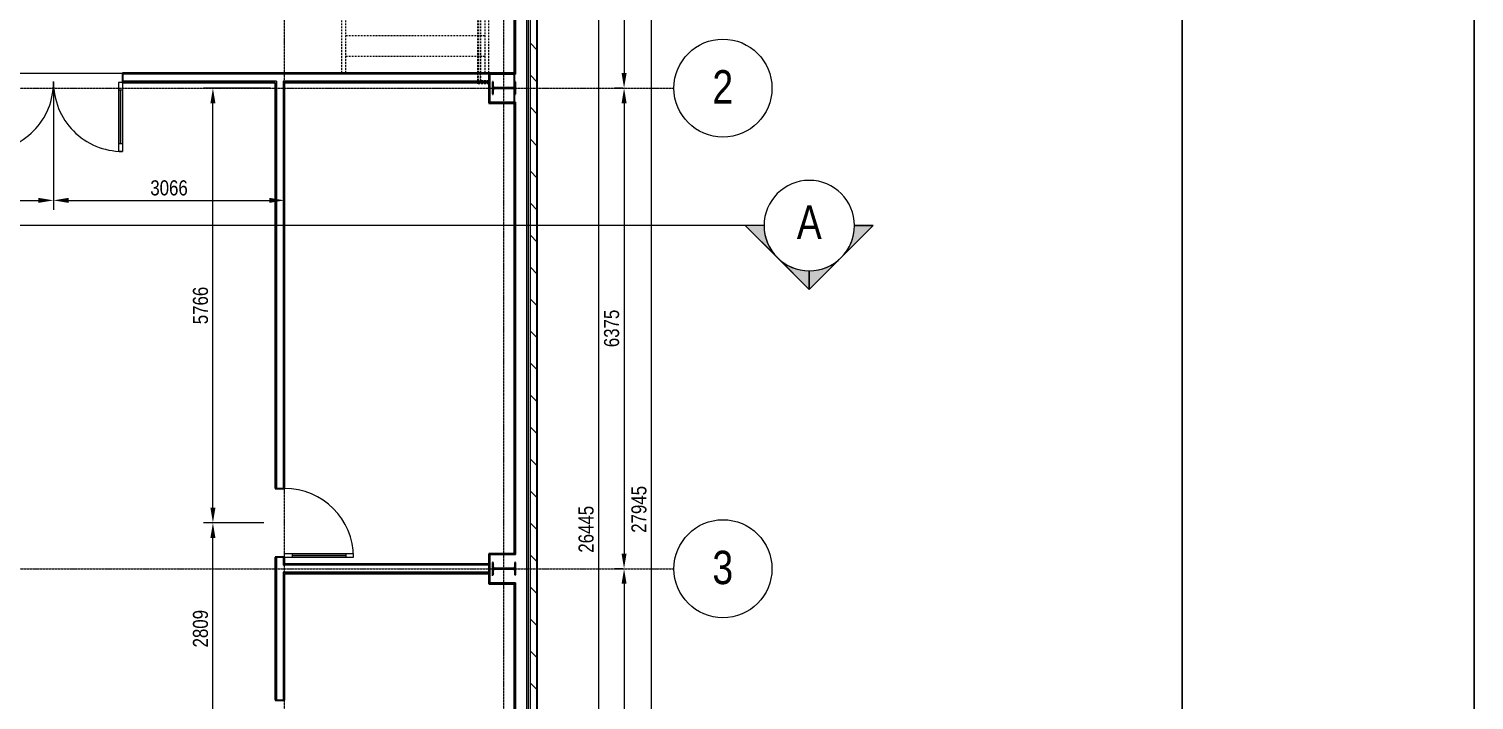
# Model space of a CAD drawing. Header units: millimetres. Extents: x -31954 to 493870, y 99509 to 604061.
# Drawn here: x 283764 to 302946, y 493627 to 502529 of the extents above; entities that cross this region are included whole.
import ezdxf

# ---------------------------------------------------------------- set-up
doc = ezdxf.new("R2010")
doc.units = ezdxf.units.MM
doc.header["$LTSCALE"] = 10
doc.linetypes.add('Center', pattern=[2, 1.25, -0.25, 0.25, -0.25])
doc.linetypes.add('Overhead', pattern=[3.96875, 2.38125, -1.5875])
for name, color, linetype, lineweight in [('A-ANNOTATIONS', 1, 'Continuous', 9), ('A-DOOR', 1, 'Continuous', 18), ('A-DOOR-GLAZ', 1, 'Continuous', 25), ('A-FLOR-HRAL', 1, 'Continuous', 9), ('A-HATCH', 9, 'Continuous', 0), ('A-SECT-MBND', 5, 'Overhead', 9), ('A-WALL', 2, 'Continuous', 18), ('A-WALL-MBNI', 2, 'Continuous', 9), ('S-COLUMN-STEEL-PLAN', 4, 'Continuous', 50), ('S-COLUMN-STEEL-SECTION', 4, 'Continuous', 25), ('S-GRID', 6, 'Center', 9)]:
    doc.layers.add(name, color=color, linetype=linetype, lineweight=lineweight)
doc.styles.add('AnnoText', font='arial.ttf', dxfattribs={"width": 0.8, "height": 2})
doc.styles.get("Standard").update_dxf_attribs({"font": 'arial.ttf', "width": 0.8})
pattern_1 = [(270, (271359.46, 491699.52), (203.2, -812.8), [33.528, -576.072, 33.528, -576.072, -3251.2]), (270, (271359.46, 491699.52), (203.2, -812.8), [-1219.2, 33.528, -1185.672, 33.528, -576.072, -1422.4]), (270, (271359.46, 491699.52), (203.2, -812.8), [-3048, 33.528, -372.872, 33.528, -982.472]), (30, (271461.06, 491394.72), (602.3054, 582.3764), [33.528, -576.072, 33.528, -576.072, -3251.2]), (30, (271461.06, 491394.72), (602.3054, 582.3764), [-1219.2, 33.528, -1185.672, 33.528, -576.072, -1422.4]), (30, (271461.06, 491394.72), (602.3054, 582.3764), [-3048, 33.528, -372.872, 33.528, -982.472]), (150, (271867.46, 491293.12), (-805.5054, 230.4236), [33.528, -576.072, 33.528, -576.072, -3251.2]), (150, (271867.46, 491293.12), (-805.5054, 230.4236), [-1219.2, 33.528, -1185.672, 33.528, -576.072, -1422.4]), (150, (271867.46, 491293.12), (-805.5054, 230.4236), [-3048, 33.528, -372.872, 33.528, -982.472])]
pattern_2 = [(315, (271359.46, 491699.52), (247.4874, 247.4874), []), (315, (271734.46, 491699.52), (247.4874, 247.4874), [])]

# ---------------------------------------------------------------- blocks, each defined once
blk = doc.blocks.new('M_Single-Glass 1 - 0915 x 2134mm-437948-Ground Floor Level')
at = {"layer": 'A-DOOR', "lineweight": 18}
for p, q in [((406.5, 875), (406.5, 977)), ((457.5, 977), (406.5, 977)), ((457.5, 875), (457.5, 977)), ((406.5, 875), (457.5, 875)), ((406.5, 164), (457.5, 164)), ((406.5, 62), (406.5, 164)), ((457.5, 62), (406.5, 62)), ((457.5, 62), (457.5, 164))]:
    blk.add_line(p, q, dxfattribs=at)
at = {"layer": 'A-DOOR'}
for p, q in [((406.5, 164), (406.5, 875)), ((457.5, 164), (457.5, 875))]:
    blk.add_line(p, q, dxfattribs=at)
blk.add_arc((457.5, 62), 915, 90, 180, dxfattribs=at)
at = {"layer": 'A-DOOR-GLAZ'}
blk.add_line((432, 875), (432, 164), dxfattribs=at)
blk = doc.blocks.new('M_Double-Glass 1 - 1830 x 2134mm-470649-Ground Floor Level')
at = {"layer": 'A-DOOR', "lineweight": 18}
for p, q in [((-916, 878), (-916, 980)), ((-916, 980), (-864, 980)), ((-864, 878), (-864, 980)), ((864, 877), (864, 979)), ((915, 979), (864, 979)), ((915, 877), (915, 979)), ((-916, 878), (-864, 878)), ((864, 877), (915, 877)), ((-916, 166), (-864, 166)), ((-916, 65), (-916, 166)), ((-916, 65), (-864, 65)), ((-864, 65), (-864, 166)), ((915, 166), (864, 166)), ((864, 64), (864, 166)), ((915, 64), (864, 64)), ((915, 64), (915, 166))]:
    blk.add_line(p, q, dxfattribs=at)
at = {"layer": 'A-DOOR'}
for p, q in [((-916, 166), (-916, 878)), ((-864, 166), (-864, 878)), ((864, 166), (864, 877)), ((915, 166), (915, 877))]:
    blk.add_line(p, q, dxfattribs=at)
for centre, start, end in [((-915, 65), 359.388, 90.0334), ((915, 64), 89.9941, 180.5918)]:
    blk.add_arc(centre, 915, start, end, dxfattribs=at)
at = {"layer": 'A-DOOR-GLAZ'}
for p, q in [((-890, 878), (-890, 166)), ((890, 166), (890, 877))]:
    blk.add_line(p, q, dxfattribs=at)
blk = doc.blocks.new('Railing - Railing-541401-Ground Floor Level')
at = {"layer": 'A-FLOR-HRAL'}
for p, q in [((-18019, 18405), (-18019, 16560)), ((-16775, 18405), (-18019, 18405)), ((-17979, 18365), (-17979, 16560)), ((-16775, 18365), (-17979, 18365)), ((-16290, 18405), (-16775, 18405)), ((-16274, 18365), (-16775, 18365)), ((-16274, 18365), (-16290, 18405)), ((-18019, 16560), (-18019, 15740)), ((-17979, 16560), (-17979, 15740)), ((-17979, 15740), (-18019, 15740))]:
    blk.add_line(p, q, dxfattribs=at)
at = {"layer": 'A-SECT-MBND'}
for p, q in [((-10139, 18510), (-10099, 18510)), ((-10139, 18510), (-10139, 18405)), ((-10134, 18510), (-10104, 18510)), ((-10134, 18510), (-10134, 18400)), ((-10134, 18510), (-10104, 18510)), ((-10134, 18510), (-10134, 18400)), ((-10134, 18510), (-10104, 18510)), ((-10134, 18510), (-10134, 18400)), ((-10134, 18510), (-10104, 18510)), ((-10134, 18510), (-10134, 18400)), ((-10134, 18510), (-10104, 18510)), ((-10134, 18510), (-10134, 18400)), ((-10134, 18510), (-10104, 18510)), ((-10134, 18510), (-10134, 18400)), ((-10104, 18510), (-10104, 18370)), ((-10104, 18510), (-10104, 18370)), ((-10104, 18510), (-10104, 18370)), ((-10104, 18510), (-10104, 18370)), ((-10104, 18510), (-10104, 18370)), ((-10104, 18510), (-10104, 18370)), ((-10099, 18510), (-10099, 18365)), ((-14300, 18405), (-16290, 18405)), ((-14300, 18400), (-16288, 18400)), ((-14300, 18400), (-16288, 18400)), ((-14300, 18400), (-16288, 18400)), ((-14300, 18400), (-16288, 18400)), ((-14300, 18400), (-16288, 18400)), ((-14300, 18400), (-16288, 18400)), ((-14300, 18370), (-16276, 18370)), ((-14300, 18370), (-16276, 18370)), ((-14300, 18370), (-16276, 18370)), ((-14300, 18370), (-16276, 18370)), ((-14300, 18370), (-16276, 18370)), ((-14300, 18370), (-16276, 18370)), ((-14300, 18365), (-16274, 18365)), ((-12932, 18405), (-14300, 18405)), ((-12932, 18400), (-14300, 18400)), ((-12932, 18400), (-14300, 18400)), ((-12932, 18400), (-14300, 18400)), ((-12932, 18400), (-14300, 18400)), ((-12932, 18400), (-14300, 18400)), ((-12932, 18400), (-14300, 18400)), ((-12932, 18370), (-14300, 18370)), ((-12932, 18370), (-14300, 18370)), ((-12932, 18370), (-14300, 18370)), ((-12932, 18370), (-14300, 18370)), ((-12932, 18370), (-14300, 18370)), ((-12932, 18370), (-14300, 18370)), ((-12932, 18365), (-14300, 18365)), ((-10244, 18405), (-12932, 18405)), ((-10244, 18400), (-12932, 18400)), ((-10244, 18400), (-12932, 18400)), ((-10244, 18400), (-12932, 18400)), ((-10244, 18400), (-12932, 18400)), ((-10244, 18400), (-12932, 18400)), ((-10244, 18400), (-12932, 18400)), ((-10244, 18370), (-12932, 18370)), ((-10244, 18370), (-12932, 18370)), ((-10244, 18370), (-12932, 18370)), ((-10244, 18370), (-12932, 18370)), ((-10244, 18370), (-12932, 18370)), ((-10244, 18370), (-12932, 18370)), ((-10244, 18365), (-12932, 18365)), ((-10139, 18405), (-10244, 18405)), ((-10134, 18400), (-10244, 18400)), ((-10134, 18400), (-10244, 18400)), ((-10134, 18400), (-10244, 18400)), ((-10134, 18400), (-10244, 18400)), ((-10134, 18400), (-10244, 18400)), ((-10134, 18400), (-10244, 18400)), ((-10104, 18370), (-10244, 18370)), ((-10104, 18370), (-10244, 18370)), ((-10104, 18370), (-10244, 18370)), ((-10104, 18370), (-10244, 18370)), ((-10104, 18370), (-10244, 18370)), ((-10104, 18370), (-10244, 18370)), ((-10099, 18365), (-10244, 18365))]:
    blk.add_line(p, q, dxfattribs=at)
blk = doc.blocks.new('Section - M_Section Head - Filled-1732-Ground Floor Level')
at = {"layer": 'A-ANNOTATIONS'}
h = blk.add_hatch(color=256, dxfattribs=at)
edge = h.paths.add_edge_path(flags=0)
edge.add_line((-6, 8.49), (-6, 6))
edge.add_arc((-6, 0), 6, 90, 135)
edge.add_line((-10.24, 4.24), (-6, 8.49))
h = blk.add_hatch(color=256, dxfattribs=at)
edge = h.paths.add_edge_path(flags=0)
edge.add_line((-6, 8.49), (-1.76, 4.24))
edge.add_arc((-6, 0), 6, 45, 90)
edge.add_line((-6, 6), (-6, 8.49))
h = blk.add_hatch(color=256, dxfattribs=at)
edge = h.paths.add_edge_path(flags=0)
edge.add_line((-14.49, 0), (-10.24, 4.24))
edge.add_arc((-6, 0), 6, 135, 180)
edge.add_line((-12, 0), (-14.49, 0))
h = blk.add_hatch(color=256, dxfattribs=at)
edge = h.paths.add_edge_path(flags=0)
edge.add_line((2.49, 0), (0, 0))
edge.add_arc((-6, 0), 6, 360, 405)
edge.add_line((-1.76, 4.24), (2.49, 0))
at = {"layer": 'A-ANNOTATIONS', "lineweight": 18}
for p, q in [((-6, 8.49), (-14.49, 0)), ((-6, 8.49), (-10.24, 4.24)), ((-6, 8.49), (2.49, 0)), ((-6, 6), (-6, 8.49)), ((-6, 8.49), (-6, 6)), ((-1.76, 4.24), (-6, 8.49)), ((-10.24, 4.24), (-14.49, 0)), ((2.49, 0), (-1.76, 4.24)), ((-14.49, 0), (-12, 0)), ((0, 0), (2.49, 0)), ((-12, 0), (-14.49, 0)), ((0, 0), (2.49, 0))]:
    blk.add_line(p, q, dxfattribs=at)
for start, end in [(360, 180), (90, 135), (45, 90), (135, 180), (360, 45), (180, 360)]:
    blk.add_arc((-6, 0), 6, start, end, dxfattribs=at)
blk = doc.blocks.new('Grid - M_Grid Head - Circle-10837-Second Floor Level')
at = {"layer": 'S-GRID', "linetype": 'Continuous'}
blk.add_circle((0, 0), 6.5, dxfattribs=at)

msp = doc.modelspace()

# ---------------------------------------------------------------- hatches: boundary and pattern name
at = {"layer": 'A-HATCH', "lineweight": 9}
h = msp.add_hatch(dxfattribs=at)
h.set_pattern_fill('FP_1', color=256, angle=-90, style=0, pattern_type=2)
h.set_pattern_definition(pattern_1)
h.paths.add_polyline_path([(290209.9, 489288.7), (290222.9, 489288.7), (290222.9, 492514.2), (290209.9, 492514.2), (290209.9, 490260.8)], flags=0)
h.paths.add_polyline_path([(290209.9, 492606.2), (290222.9, 492606.2), (290222.9, 495181.7), (290209.9, 495181.7), (290209.9, 492622.2)], flags=0)
h.paths.add_polyline_path([(290209.9, 495555.7), (290222.9, 495555.7), (290222.9, 501556.7), (290209.9, 501556.7), (290209.9, 495568.7)], flags=0)
h.paths.add_polyline_path([(290209.9, 501943.7), (290209.9, 501930.7), (290222.9, 501930.7), (290222.9, 508628.7), (290209.9, 508628.7), (290209.9, 502688)], flags=0)
h = msp.add_hatch(dxfattribs=at)
h.set_pattern_fill('FP_2', color=256, angle=-90, style=0, pattern_type=2)
h.set_pattern_definition([(315, (271359.46, 491699.52), (212.132, 212.132), [])])
h.paths.add_polyline_path([(290419.9, 489288.7), (290509.9, 489288.7), (290509.9, 508628.7), (290419.9, 508628.7), (290419.9, 490260.8)], flags=0)
h = msp.add_hatch(dxfattribs=at)
h.set_pattern_fill('FP_1', color=256, angle=-90, style=0, pattern_type=2)
h.set_pattern_definition(pattern_1)
h.paths.add_polyline_path([(281149.9, 501927.7), (283176.5, 501927.7), (283176.5, 501943.7), (281149.9, 501943.7)], flags=0)
h.paths.add_polyline_path([(285006.5, 501927.7), (289869.9, 501927.7), (289869.9, 501943.7), (285006.5, 501943.7)], flags=0)
h = msp.add_hatch(dxfattribs=at)
h.set_pattern_fill('FP_1', color=256, angle=-90, style=0, pattern_type=2)
h.set_pattern_definition(pattern_1)
h.paths.add_polyline_path([(281149.9, 501819.7), (283176.5, 501819.7), (283176.5, 501835.7), (281149.9, 501835.7)], flags=0)
h.paths.add_polyline_path([(285006.5, 501835.7), (285006.5, 501819.7), (287049.2, 501819.7), (287049.2, 501835.7)], flags=0)
h.paths.add_polyline_path([(287141.2, 501835.7), (287141.2, 501819.7), (289869.9, 501819.7), (289869.9, 501835.7), (287875.4, 501835.7)], flags=0)
h = msp.add_hatch(dxfattribs=at)
h.set_pattern_fill('FP_1', color=256, angle=-90, style=0, pattern_type=2)
h.set_pattern_definition(pattern_1)
h.paths.add_polyline_path([(287033.2, 489121.7), (287049.2, 489121.7), (287049.2, 489211.2), (287033.2, 489211.2)], flags=0)
h.paths.add_polyline_path([(287033.2, 490126.2), (287049.2, 490126.2), (287049.2, 492711.7), (287033.2, 492711.7), (287033.2, 490260.8)], flags=0)
h.paths.add_polyline_path([(287033.2, 493626.7), (287049.2, 493626.7), (287049.2, 495520.2), (287033.2, 495520.2), (287033.2, 495231.6)], flags=0)
h.paths.add_polyline_path([(287033.2, 496435.2), (287049.2, 496435.2), (287049.2, 501819.7), (287033.2, 501819.7), (287033.2, 500202.5)], flags=0)
h = msp.add_hatch(dxfattribs=at)
h.set_pattern_fill('FP_1', color=256, angle=-90, style=0, pattern_type=2)
h.set_pattern_definition(pattern_1)
h.paths.add_polyline_path([(287141.2, 489121.7), (287157.2, 489121.7), (287157.2, 489211.2), (287141.2, 489211.2)], flags=0)
h.paths.add_polyline_path([(287141.2, 490126.2), (287157.2, 490126.2), (287157.2, 492514.2), (287141.2, 492514.2), (287141.2, 490260.8)], flags=0)
h.paths.add_polyline_path([(287141.2, 492606.2), (287157.2, 492606.2), (287157.2, 492711.7), (287141.2, 492711.7)], flags=0)
h.paths.add_polyline_path([(287141.2, 493626.7), (287157.2, 493626.7), (287157.2, 495322.7), (287141.2, 495322.7), (287141.2, 495231.6)], flags=0)
h.paths.add_polyline_path([(287141.2, 495414.7), (287157.2, 495414.7), (287157.2, 495520.2), (287141.2, 495520.2)], flags=0)
h.paths.add_polyline_path([(287141.2, 496435.2), (287157.2, 496435.2), (287157.2, 501819.7), (287141.2, 501819.7), (287141.2, 500202.5)], flags=0)
h = msp.add_hatch(dxfattribs=at)
h.set_pattern_fill('FP_1', color=256, angle=-90, style=0, pattern_type=2)
h.set_pattern_definition(pattern_1)
h.paths.add_polyline_path([(287157.2, 495414.7), (289869.9, 495414.7), (289869.9, 495430.7), (287157.2, 495430.7)], flags=0)
h = msp.add_hatch(dxfattribs=at)
h.set_pattern_fill('FP_1', color=256, angle=-90, style=0, pattern_type=2)
h.set_pattern_definition(pattern_1)
h.paths.add_polyline_path([(287157.2, 495306.7), (289869.9, 495306.7), (289869.9, 495322.7), (287157.2, 495322.7)], flags=0)
at = {"layer": 'S-COLUMN-STEEL-PLAN'}
h = msp.add_hatch(dxfattribs=at)
h.set_pattern_fill('FP_17', color=256, angle=-90, style=0, pattern_type=2)
h.set_pattern_definition(pattern_2)
h.paths.add_polyline_path([(289916.9, 501825.7), (289916.9, 501661.7), (289924.3, 501661.7), (289924.3, 501724.6), (289929.2, 501736.4), (289940.9, 501741.2), (290198.9, 501741.2), (290210.6, 501736.4), (290215.5, 501724.6), (290215.5, 501661.7), (290222.9, 501661.7), (290222.9, 501825.7), (290215.5, 501825.7), (290215.5, 501762.8), (290210.6, 501751.1), (290198.9, 501746.2), (289940.9, 501746.2), (289929.2, 501751.1), (289924.3, 501762.8), (289924.3, 501825.7)], flags=0)
h = msp.add_hatch(dxfattribs=at)
h.set_pattern_fill('FP_18', color=256, angle=-90, style=0, pattern_type=2)
h.set_pattern_definition(pattern_2)
h.paths.add_polyline_path([(289916.9, 495286.7), (289924.3, 495286.7), (289924.3, 495349.6), (289929.2, 495361.4), (289940.9, 495366.2), (290198.9, 495366.2), (290210.6, 495361.4), (290215.5, 495349.6), (290215.5, 495286.7), (290222.9, 495286.7), (290222.9, 495450.7), (290215.5, 495450.7), (290215.5, 495387.8), (290210.6, 495376.1), (290198.9, 495371.2), (289940.9, 495371.2), (289929.2, 495376.1), (289924.3, 495387.8), (289924.3, 495450.7), (289916.9, 495450.7)], flags=0)

# ---------------------------------------------------------------- linework, layer by layer
at = {"layer": 'A-ANNOTATIONS'}
for p, q in [((292026.7, 482383.7), (292026.7, 509928.7)), ((291663.7, 509488.7), (291663.7, 501943.7)), ((291325, 508428.7), (291325, 482383.7)), ((283176.5, 501943.7), (285006.5, 501943.7)), ((284091.6, 501757.2), (284091.6, 500129.9)), ((284091.6, 501757.2), (284091.6, 500129.9)), ((286970.7, 501743.7), (286082, 501743.7)), ((291647.8, 501743.7), (291538.7, 501743.7)), ((291647.8, 501743.7), (291538.7, 501743.7)), ((286207, 496177.7), (286207, 501543.7)), ((291663.7, 501543.7), (291663.7, 495568.7)), ((287156.7, 500470.5), (287156.7, 500195.8)), ((287157.2, 500619.2), (287157.2, 500129.9)), ((281149.9, 500254.9), (283891.6, 500254.9)), ((284291.6, 500254.9), (286957.2, 500254.9)), ((293521.9, 499919.7), (249140.1, 499919.7)), ((286883.2, 495977.7), (286082, 495977.7)), ((286883.2, 495977.7), (286082, 495977.7)), ((286207, 493369.2), (286207, 495777.7)), ((291647.8, 495368.7), (291538.7, 495368.7)), ((291647.8, 495368.7), (291538.7, 495368.7)), ((291663.7, 495168.7), (291663.7, 489198.7))]:
    msp.add_line(p, q, dxfattribs=at)
for points in [[(291630.4, 501943.7), (291697, 501943.7), (291663.7, 501743.7)], [(286173.7, 501543.7), (286240.3, 501543.7), (286207, 501743.7)], [(291630.4, 501543.7), (291697, 501543.7), (291663.7, 501743.7)], [(283891.6, 500288.2), (283891.6, 500221.5), (284091.6, 500254.9)], [(284291.6, 500288.2), (284291.6, 500221.5), (284091.6, 500254.9)], [(286957.2, 500288.2), (286957.2, 500221.5), (287157.2, 500254.9)], [(286173.7, 496177.7), (286240.3, 496177.7), (286207, 495977.7)], [(286173.7, 495777.7), (286240.3, 495777.7), (286207, 495977.7)], [(291630.4, 495568.7), (291697, 495568.7), (291663.7, 495368.7)], [(291630.4, 495168.7), (291697, 495168.7), (291663.7, 495368.7)]]:
    msp.add_solid(points, dxfattribs=at)
at = {"layer": 'A-SECT-MBND'}
for p, q in [((289819.9, 501943.7), (289819.9, 508011)), ((289869.9, 501943.7), (289869.9, 508030.5)), ((287919.9, 501943.7), (287919.9, 507268.5)), ((287969.9, 501943.7), (287969.9, 507288.1)), ((287969.9, 502443.7), (289819.9, 502443.7)), ((287969.9, 502168.7), (289819.9, 502168.7)), ((287919.9, 501943.7), (289869.9, 501943.7))]:
    msp.add_line(p, q, dxfattribs=at)
at = {"layer": 'A-WALL'}
for p, q in [((290419.9, 482273.7), (290419.9, 510038.7)), ((290374.9, 482318.7), (290374.9, 509993.7)), ((290394.9, 482298.7), (290394.9, 510013.7)), ((290222.9, 501930.7), (290222.9, 509501.7)), ((289869.9, 501927.7), (285006.5, 501927.7)), ((287049.2, 501835.7), (285006.5, 501835.7)), ((287049.2, 501835.7), (287049.2, 496435.2)), ((287141.2, 501835.7), (287141.2, 496435.2)), ((289869.9, 501835.7), (287141.2, 501835.7)), ((289869.9, 501819.7), (289869.9, 501943.7)), ((289882.9, 501930.7), (290222.9, 501930.7)), ((289882.9, 501930.7), (289882.9, 501556.7)), ((289882.9, 501556.7), (290222.9, 501556.7)), ((290222.9, 495555.7), (290222.9, 501556.7)), ((287049.2, 495520.2), (287049.2, 493626.7)), ((287141.2, 495520.2), (287141.2, 495414.7)), ((289882.9, 495555.7), (290222.9, 495555.7)), ((289882.9, 495555.7), (289882.9, 495181.7)), ((289869.9, 495414.7), (287141.2, 495414.7)), ((287141.2, 495322.7), (287141.2, 493626.7)), ((289869.9, 495322.7), (287141.2, 495322.7)), ((289869.9, 495306.7), (289869.9, 495430.7)), ((289882.9, 495181.7), (290222.9, 495181.7)), ((290222.9, 492606.2), (290222.9, 495181.7))]:
    msp.add_line(p, q, dxfattribs=at)
at = {"layer": 'A-WALL', "lineweight": 35}
for p, q in [((290509.9, 482183.7), (290509.9, 510128.7)), ((290209.9, 495568.7), (290209.9, 509488.7)), ((289869.9, 501943.7), (285006.5, 501943.7)), ((285006.5, 501943.7), (285006.5, 501819.7)), ((285006.5, 501819.7), (287033.2, 501819.7)), ((287033.2, 501819.7), (287033.2, 496435.2)), ((287157.2, 496435.2), (287157.2, 501819.7)), ((287157.2, 501819.7), (289869.9, 501819.7)), ((290209.9, 501943.7), (289869.9, 501943.7)), ((289869.9, 501819.7), (289869.9, 501543.7)), ((289869.9, 501543.7), (290209.9, 501543.7)), ((287033.2, 496435.2), (287157.2, 496435.2)), ((287157.2, 495520.2), (287033.2, 495520.2)), ((287033.2, 495520.2), (287033.2, 493626.7)), ((287157.2, 495430.7), (287157.2, 495520.2)), ((290209.9, 495568.7), (289869.9, 495568.7)), ((289869.9, 495568.7), (289869.9, 495430.7)), ((289869.9, 495430.7), (287157.2, 495430.7)), ((287157.2, 493626.7), (287157.2, 495306.7)), ((287157.2, 495306.7), (289869.9, 495306.7)), ((289869.9, 495306.7), (289869.9, 495168.7)), ((289869.9, 495168.7), (290209.9, 495168.7)), ((290209.9, 489198.7), (290209.9, 495168.7)), ((287033.2, 493626.7), (287157.2, 493626.7))]:
    msp.add_line(p, q, dxfattribs=at)
at = {"layer": 'A-WALL-MBNI'}
for p, q in [((289869.9, 501819.7), (289869.9, 501943.7)), ((289869.9, 495306.7), (289869.9, 495430.7))]:
    msp.add_line(p, q, dxfattribs=at)
at = {"layer": 'Defpoints'}
msp.add_lwpolyline([(239324.1, 529809.5), (239324.1, 339591.4), (302945.5, 339591.4), (302945.5, 529809.5)], close=True, dxfattribs=at)
at = {"layer": 'S-COLUMN-STEEL-PLAN', "lineweight": 35}
for p, q in [((289924.3, 501825.7), (289916.9, 501825.7)), ((289916.9, 501825.7), (289916.9, 501661.7)), ((289924.3, 501762.8), (289924.3, 501825.7)), ((290222.9, 501825.7), (290215.5, 501825.7)), ((290215.5, 501825.7), (290215.5, 501762.8)), ((290222.9, 501661.7), (290222.9, 501825.7)), ((289916.9, 501661.7), (289924.3, 501661.7)), ((289924.3, 501661.7), (289924.3, 501724.6)), ((290198.9, 501746.2), (289940.9, 501746.2)), ((289940.9, 501741.2), (290198.9, 501741.2)), ((290215.5, 501724.6), (290215.5, 501661.7)), ((290215.5, 501661.7), (290222.9, 501661.7)), ((289924.3, 495450.7), (289916.9, 495450.7)), ((289916.9, 495450.7), (289916.9, 495286.7)), ((289924.3, 495387.8), (289924.3, 495450.7)), ((290222.9, 495450.7), (290215.5, 495450.7)), ((290215.5, 495450.7), (290215.5, 495387.8)), ((290222.9, 495286.7), (290222.9, 495450.7)), ((289916.9, 495286.7), (289924.3, 495286.7)), ((289924.3, 495286.7), (289924.3, 495349.6)), ((290198.9, 495371.2), (289940.9, 495371.2)), ((289940.9, 495366.2), (290198.9, 495366.2)), ((290215.5, 495349.6), (290215.5, 495286.7)), ((290215.5, 495286.7), (290222.9, 495286.7))]:
    msp.add_line(p, q, dxfattribs=at)
for centre, start, end in [((289940.9, 501762.8), 180, 270), ((289940.9, 501724.6), 90, 180), ((290198.9, 501762.8), 270, 0), ((290198.9, 501724.6), 0, 90), ((289940.9, 495387.8), 180, 270), ((289940.9, 495349.6), 90, 180), ((290198.9, 495387.8), 270, 0), ((290198.9, 495349.6), 0, 90)]:
    msp.add_arc(centre, 16.6, start, end, dxfattribs=at)
at = {"layer": 'S-COLUMN-STEEL-SECTION'}
for p, q in [((290509.9, 510128.7), (290509.9, 482183.7)), ((290222.9, 509501.7), (290222.9, 501930.7)), ((290222.9, 501930.7), (289882.9, 501930.7)), ((289882.9, 501930.7), (289882.9, 501556.7)), ((289882.9, 501556.7), (290222.9, 501556.7)), ((290222.9, 501556.7), (290222.9, 495555.7)), ((290222.9, 495555.7), (289882.9, 495555.7)), ((289882.9, 495555.7), (289882.9, 495181.7)), ((289882.9, 495181.7), (290222.9, 495181.7)), ((290222.9, 495181.7), (290222.9, 489185.7))]:
    msp.add_line(p, q, dxfattribs=at)
at = {"layer": 'S-GRID'}
for p, q in [((287156.7, 479933.7), (287156.7, 513588)), ((290069.9, 479933.7), (290069.9, 513588)), ((249692.4, 501743.7), (292326.3, 501743.7)), ((249692.4, 495368.7), (292326.3, 495368.7))]:
    msp.add_line(p, q, dxfattribs=at)

# ---------------------------------------------------------------- block references
at = {"layer": 'A-ANNOTATIONS', "lineweight": 18, "xscale": 99.99999999999993, "yscale": 99.99999999999993, "zscale": 99.99999999999993, "rotation": 179.9999999999996}
msp.add_blockref('Section - M_Section Head - Filled-1732-Ground Floor Level', (293521.9, 499919.7), dxfattribs=at)
at = {"layer": 'A-DOOR'}
for name, p, rotation in [('M_Double-Glass 1 - 1830 x 2134mm-470649-Ground Floor Level', (284091.5, 501884.1), 179.9999999999998), ('M_Single-Glass 1 - 0915 x 2134mm-437948-Ground Floor Level', (287095.2, 495977.7), 270)]:
    msp.add_blockref(name, p, dxfattribs=dict(at, rotation=rotation))
at = {"layer": 'A-FLOR-HRAL', "rotation": 270}
msp.add_blockref('Railing - Railing-541401-Ground Floor Level', (271359.5, 491699.5), dxfattribs=at)
at = {"layer": 'S-GRID', "linetype": 'Continuous', "xscale": 99.99999999999993, "yscale": 99.99999999999993, "zscale": 99.99999999999993, "rotation": 270}
for p in [(292976.3, 501743.7), (292976.3, 495368.7)]:
    msp.add_blockref('Grid - M_Grid Head - Circle-10837-Second Floor Level', p, dxfattribs=at)

# ---------------------------------------------------------------- texts
at = {"layer": 'A-ANNOTATIONS', "insert": (285624.4, 500419.5), "char_height": 200, "attachment_point": 5, "style": 'AnnoText'}
msp.add_mtext('3066', dxfattribs=at)
at = {"layer": 'A-ANNOTATIONS', "char_height": 200, "attachment_point": 5, "rotation": 90, "style": 'AnnoText'}
for s, insert in [('5766', (286042.4, 498860.7)), ('6375', (291499, 498556.2)), ('27945', (291862.1, 496156.2)), ('26445', (291160.3, 495892.2)), ('2809', (286042.4, 494573.5))]:
    msp.add_mtext(s, dxfattribs=dict(at, insert=insert))

# ---------------------------------------------------------------- next in the draw order: texts
at = {"layer": 'S-GRID', "char_height": 442.59, "width": 410.36, "attachment_point": 2, "line_spacing_factor": 0.938532, "bg_fill": 3, "box_fill_scale": 1.25, "bg_fill_color": 0, "bg_fill_transparency": 0}
for s, insert in [('\\fArial|b0|i0|c0|p34|;2', (292973.7, 501982.2)), ('{\\fArial|b0|i0|c0|p34;A}', (294121.8, 500187.2)), ('\\fArial|b0|i0|c0|p34|;3', (292973.7, 495607.2))]:
    msp.add_mtext(s, dxfattribs=dict(at, insert=insert))

# ---------------------------------------------------------------- next in the draw order: linework, layer by layer
at = {"layer": 'Defpoints'}
msp.add_lwpolyline([(244760.1, 477066.4), (299069.3, 477066.4), (299069.3, 520231.9), (244760.1, 520231.9)], close=True, dxfattribs=at)

doc.saveas('drawing.dxf')
